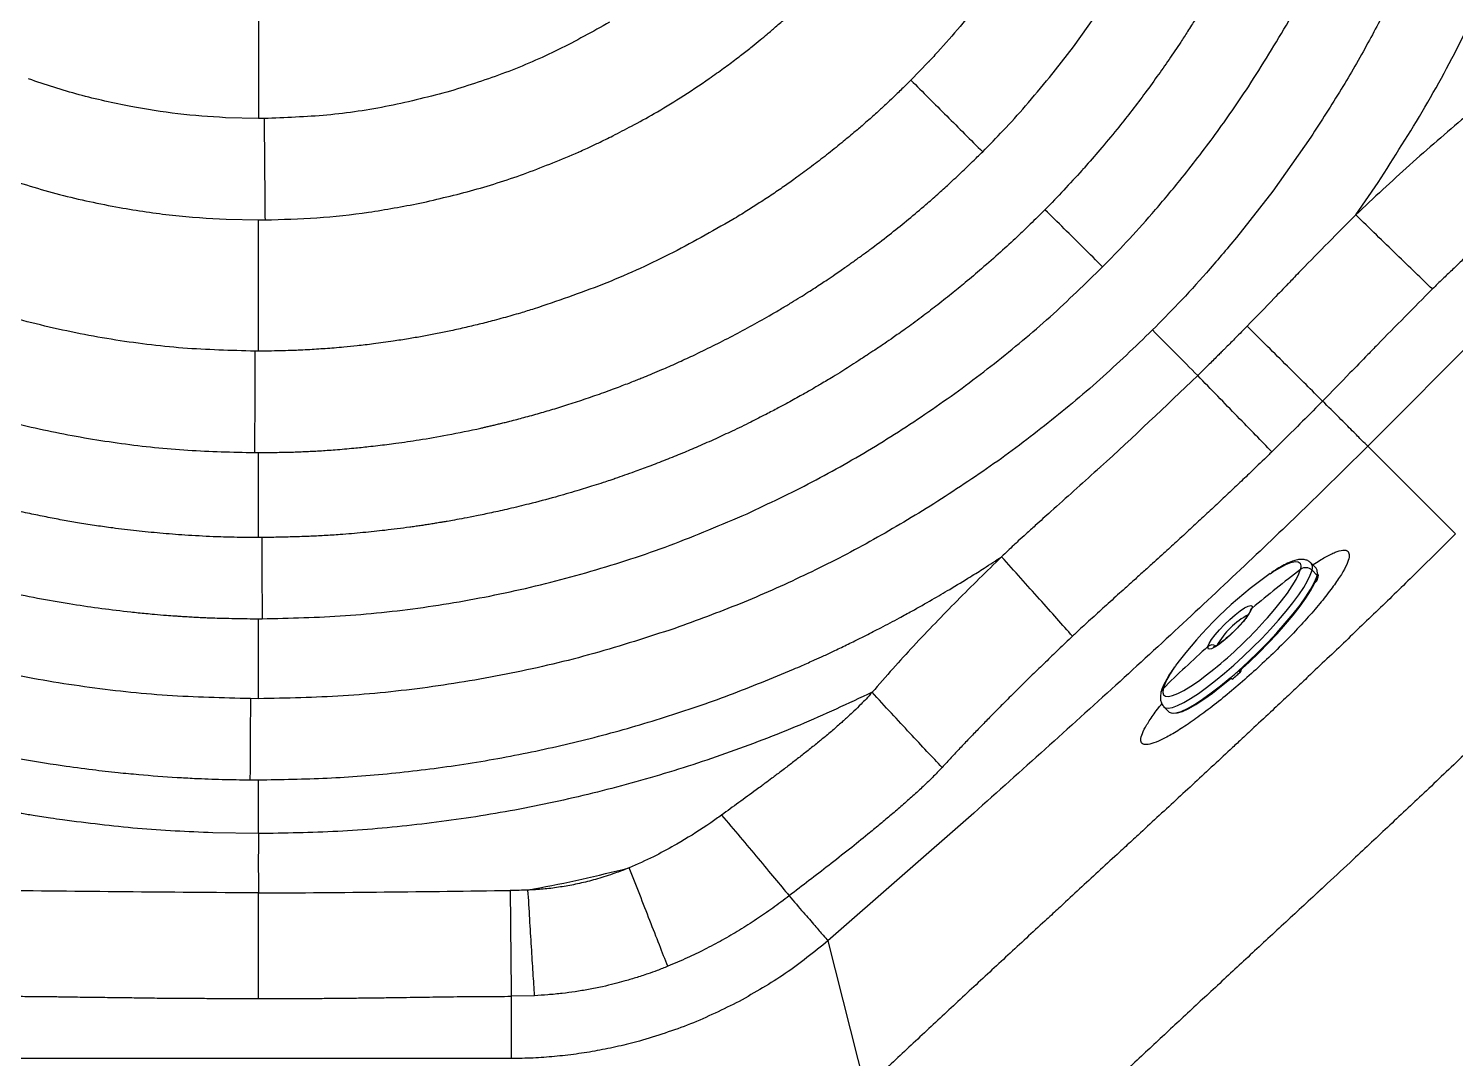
# Model space of a CAD drawing. Extents: x -51 to 27, y -13 to 136.
# Drawn here: x -13.72 to -1.05, y 31.37 to 40.51 of the extents above; entities that cross this region are included whole.
import ezdxf

# ---------------------------------------------------------------- set-up
doc = ezdxf.new("R2010")
doc.units = 0
doc.header["$MEASUREMENT"] = 0
doc.layers.add('GEOMETRY', color=2, linetype='Continuous', lineweight=25)

# ---------------------------------------------------------------- blocks, each defined once
blk = doc.blocks.new('2026 MONTERREY-BLOOM')
at = {"layer": 'GEOMETRY'}
for p, q in [((7.237, -43.363), (7.552, -42.917)), ((7.026, -43.633), (7.237, -43.363)), ((5.949, -43.498), (5.794, -43.658)), ((0, -43.998), (-0.292, -43.991)), ((0.051, -43.998), (0, -43.998)), ((9.345, -44.164), (9.008, -44.643)), ((9.745, -44.854), (9.943, -44.565)), ((9.008, -44.643), (8.685, -45.055)), ((-0.286, -44.893), (0, -44.899)), ((0, -44.899), (0.059, -44.898)), ((10.872, -45.884), (9.851, -46.908)), ((0, -46.064), (-0.03, -46.064)), ((-0.034, -46.964), (0, -46.964)), ((10.63, -47.687), (9.851, -46.908)), ((0.031, -47.719), (0, -47.719)), ((9.394, -47.992), (9.349, -47.946)), ((9.402, -48.057), (9.356, -48.01)), ((9.396, -48.106), (9.384, -48.117)), ((9.396, -48.073), (9.397, -48.074)), ((9.405, -48.041), (9.404, -48.04)), ((8.808, -48.371), (8.808, -48.371)), ((0, -48.44), (0.033, -48.44)), ((8.703, -48.903), (8.702, -48.902)), ((8.71, -48.903), (8.71, -48.903)), ((8.726, -48.89), (8.721, -48.912)), ((8.63, -48.964), (8.632, -48.965)), ((0, -49.15), (-0.07, -49.149)), ((8.041, -49.221), (8.086, -49.267)), ((-0.075, -49.87), (0, -49.87)), ((0, -50.348), (0, -49.87)), ((6.352, -50.165), (5.058, -51.3)), ((0, -50.348), (-0.405, -50.341)), ((3.239, -50.665), (3.293, -50.651)), ((5.058, -51.3), (5.388, -52.61)), ((2.453, -51.787), (2.246, -51.792)), ((0, -52.345), (-2.952, -52.345)), ((2.246, -52.345), (0, -52.345))]:
    blk.add_line(p, q, dxfattribs=at)
at = {"layer": 'GEOMETRY', "flags": 128}
for points in [[(8.041, -49.221), (8.053, -49.23), (8.08, -49.233), (8.117, -49.227), (8.163, -49.21), (8.217, -49.184), (8.278, -49.148), (8.347, -49.103), (8.42, -49.05), (8.499, -48.989), (8.58, -48.923), (8.663, -48.851), (8.746, -48.774), (8.829, -48.695), (8.91, -48.614), (8.987, -48.532), (9.059, -48.452), (9.126, -48.373), (9.186, -48.298), (9.239, -48.227), (9.282, -48.162), (9.317, -48.103), (9.341, -48.052), (9.356, -48.01)], [(8.941, -48.453), (8.961, -48.431), (9.027, -48.355), (9.086, -48.281), (9.138, -48.212), (9.181, -48.149), (9.215, -48.092), (9.24, -48.042), (9.254, -48.001)], [(8.984, -48.04), (9.008, -48.024), (9.069, -47.987), (9.123, -47.959), (9.169, -47.94), (9.206, -47.932), (9.233, -47.934), (9.251, -47.947), (9.258, -47.969), (9.254, -48.001)], [(9.404, -48.04), (9.403, -48.009), (9.394, -47.992)], [(8.702, -48.902), (8.79, -48.821), (8.877, -48.737), (8.963, -48.651), (9.044, -48.565), (9.119, -48.48), (9.189, -48.397), (9.25, -48.319), (9.302, -48.246), (9.344, -48.18), (9.375, -48.122), (9.396, -48.073)], [(8.709, -48.905), (8.797, -48.826), (8.883, -48.743), (8.967, -48.658), (9.047, -48.573), (9.122, -48.488), (9.19, -48.407), (9.251, -48.329), (9.302, -48.257), (9.344, -48.192), (9.375, -48.134), (9.395, -48.086)], [(8.432, -48.686), (8.443, -48.66), (8.464, -48.625), (8.496, -48.583), (8.535, -48.538), (8.579, -48.492), (8.626, -48.447), (8.674, -48.405), (8.718, -48.371), (8.758, -48.344), (8.79, -48.328), (8.812, -48.322), (8.824, -48.328), (8.825, -48.345)], [(8.432, -48.686), (8.432, -48.703), (8.444, -48.708), (8.467, -48.703), (8.499, -48.687), (8.538, -48.66), (8.583, -48.625), (8.63, -48.584), (8.677, -48.539), (8.722, -48.493), (8.761, -48.447), (8.792, -48.406), (8.814, -48.371), (8.825, -48.345)], [(8.034, -49.062), (8.03, -49.094), (8.037, -49.116), (8.054, -49.128), (8.081, -49.13), (8.118, -49.122), (8.164, -49.104), (8.218, -49.076), (8.28, -49.039), (8.347, -48.993), (8.42, -48.939), (8.485, -48.888)], [(8.086, -49.267), (8.089, -49.27), (8.113, -49.279), (8.148, -49.276), (8.194, -49.262), (8.249, -49.236), (8.313, -49.2), (8.384, -49.154), (8.462, -49.098), (8.544, -49.035), (8.63, -48.964)], [(8.128, -49.279), (8.161, -49.276), (8.206, -49.262), (8.261, -49.237), (8.324, -49.201), (8.395, -49.155), (8.471, -49.1), (8.553, -49.037), (8.638, -48.967)]]:
    blk.add_lwpolyline(points, dxfattribs=at)
at = {"layer": 'GEOMETRY'}
for centre, radius, start, end in [((17.33, -58.533), 13.271, 127.4814, 129.855), ((9.3, -48.064), 0.0779, 44.2395, 126.4791), ((9.3, -47.984), 0.0619, 335.3841, 37.524), ((11.114, -51.066), 3.701, 125.141, 143.3445), ((9.178, -48.002), 0.23, 341.7405, 346.1842), ((9.247, -48.019), 0.159, 346.1468, 351.8342), ((9.126, -49.026), 0.707, 118.1376, 150.4627), ((8.856, -48.383), 0.0496, 129.5862, 165.2452), ((5.805, -45.618), 4.228, 309.3305, 317.8817), ((17.209, -58.394), 13.088, 132.1178, 134.5137), ((8.469, -48.729), 0.057, 56.7755, 130.9349), ((8.701, -49.292), 0.706, 141.9345, 160.9725), ((5.884, -45.731), 4.243, 310.3495, 311.6237), ((8.08, -49.109), 0.0671, 134.3449, 166.2341)]:
    blk.add_arc(centre, radius, start, end, dxfattribs=at)
for points, knots in [([(36.859, -38.985), (36.859, -39.022), (36.859, -39.104), (36.859, -39.239), (36.859, -39.396), (36.859, -39.568), (36.859, -39.736), (36.859, -39.877), (36.859, -39.976), (36.859, -40.077), (36.859, -40.194), (36.859, -40.34), (36.859, -40.483), (36.859, -40.621), (36.859, -40.823), (36.859, -41.098), (36.859, -41.453), (36.859, -41.82), (36.858, -42.212), (36.858, -42.618), (36.857, -43.039), (36.855, -43.462), (36.854, -43.893), (36.852, -44.335), (36.849, -45.064), (36.843, -46.07), (36.836, -47.022), (36.831, -47.633), (36.828, -47.913), (36.826, -48.213), (36.822, -48.535), (36.819, -48.88), (36.815, -49.226), (36.807, -49.906), (36.793, -50.909), (36.772, -52.226), (36.748, -53.511), (36.723, -54.715), (36.695, -55.842), (36.674, -56.641), (36.659, -57.171), (36.651, -57.441), (36.643, -57.709), (36.634, -57.975), (36.626, -58.239), (36.607, -58.826), (36.576, -59.723), (36.54, -60.635), (36.515, -61.236), (36.502, -61.54), (36.489, -61.84), (36.474, -62.155), (36.458, -62.501), (36.434, -63.003), (36.402, -63.633), (36.361, -64.364), (36.324, -64.988), (36.291, -65.509), (36.264, -65.92), (36.245, -66.194), (36.235, -66.339), (36.232, -66.374), (36.23, -66.409), (36.227, -66.443), (36.224, -66.478), (36.222, -66.512), (36.219, -66.547), (36.202, -66.781), (36.169, -67.208), (36.117, -67.82), (36.064, -68.396), (36.011, -68.934), (35.958, -69.431), (35.907, -69.882), (35.858, -70.263), (35.795, -70.569), (35.731, -70.824), (35.665, -71.043), (35.608, -71.209), (35.566, -71.323), (35.532, -71.409), (35.497, -71.495), (35.461, -71.58), (35.423, -71.664), (35.351, -71.817), (35.28, -71.955), (35.211, -72.079), (35.186, -72.123), (35.158, -72.17), (35.119, -72.236), (34.999, -72.43), (34.784, -72.739), (34.483, -73.096), (34.184, -73.398), (33.895, -73.652), (33.59, -73.886), (33.269, -74.098), (32.934, -74.287), (32.564, -74.465), (32.157, -74.623), (31.712, -74.754), (31.259, -74.849), (30.8, -74.902), (30.344, -74.954), (29.886, -75.002), (29.441, -75.046), (29.006, -75.087), (28.583, -75.124), (28.161, -75.158), (27.739, -75.191), (27.315, -75.223), (26.731, -75.263), (25.992, -75.311), (25.095, -75.363), (24.191, -75.41), (23.309, -75.453), (22.377, -75.495), (21.391, -75.536), (20.304, -75.576), (19.184, -75.614), (18.079, -75.647), (16.991, -75.677), (16.207, -75.696), (15.689, -75.708), (15.444, -75.713), (15.198, -75.719), (14.951, -75.724), (14.703, -75.729), (14.453, -75.734), (13.759, -75.748), (12.604, -75.768), (11.388, -75.786), (10.554, -75.796), (10.116, -75.801), (9.68, -75.806), (9.248, -75.81), (8.828, -75.814), (8.28, -75.819), (7.585, -75.825), (6.735, -75.83), (5.853, -75.835), (4.966, -75.839), (3.975, -75.842), (2.91, -75.844), (1.754, -75.846), (0.609, -75.847), (-0.455, -75.847), (-1.44, -75.846), (-2.343, -75.845), (-3.238, -75.843), (-3.829, -75.842), (-4.118, -75.841)], [0, 0, 0, 0, 0.0015205, 0.0033457, 0.0054756, 0.007915, 0.0103829, 0.0122963, 0.0136552, 0.0144139, 0.0164289, 0.0184285, 0.0203659, 0.0222411, 0.0240541, 0.0286038, 0.0334271, 0.0385312, 0.0435423, 0.0493867, 0.0550992, 0.0606799, 0.0666233, 0.0726617, 0.0786535, 0.0963497, 0.113627, 0.1174481, 0.121248, 0.1250268, 0.1296573, 0.1343866, 0.1390883, 0.1437626, 0.1620811, 0.1799649, 0.1974138, 0.2144282, 0.2290414, 0.2433183, 0.2470019, 0.2506624, 0.2542999, 0.2579143, 0.2615057, 0.265074, 0.2818429, 0.2980744, 0.3022367, 0.3063621, 0.3104507, 0.3145025, 0.3191882, 0.3245637, 0.3349686, 0.3449124, 0.3543951, 0.3604013, 0.3662067, 0.3711496, 0.3716267, 0.3721023, 0.3725764, 0.3730489, 0.37352, 0.3739896, 0.3744577, 0.3749243, 0.3835541, 0.3918977, 0.3999554, 0.4071383, 0.4139151, 0.4202961, 0.4256539, 0.4295637, 0.4329884, 0.436386, 0.4388658, 0.4401192, 0.4413721, 0.4426249, 0.443878, 0.4451317, 0.4463864, 0.4507691, 0.4514578, 0.4521466, 0.4528356, 0.4537108, 0.455254, 0.4621392, 0.4690242, 0.4742408, 0.4794587, 0.4846756, 0.4898923, 0.4951112, 0.5003286, 0.5066101, 0.5128922, 0.519174, 0.5254609, 0.5317008, 0.5378835, 0.5442016, 0.5499516, 0.55566, 0.5615042, 0.5671845, 0.5729289, 0.5788098, 0.5910574, 0.6030653, 0.6154142, 0.6279319, 0.6390692, 0.6533928, 0.6681633, 0.6833808, 0.6990455, 0.7132005, 0.7277021, 0.7310052, 0.7343258, 0.7376638, 0.7410194, 0.7443924, 0.7477829, 0.7511908, 0.7726989, 0.7948379, 0.8007406, 0.8066865, 0.8126757, 0.8184869, 0.8242755, 0.829799, 0.8408264, 0.8525895, 0.8644161, 0.8767764, 0.8887042, 0.904785, 0.9201624, 0.9358208, 0.9514061, 0.963534, 0.9759348, 0.9882033, 1, 1, 1, 1]), ([(36.643, -38.985), (36.643, -39.828), (36.644, -41.551), (36.638, -44.154), (36.623, -46.796), (36.598, -49.436), (36.56, -52.073), (36.508, -54.709), (36.443, -57.234), (36.364, -59.65), (36.27, -61.957), (36.155, -64.262), (36.031, -66.228), (35.9, -67.852), (35.802, -68.877), (35.716, -69.638), (35.663, -70.134), (35.567, -70.618), (35.44, -71.049), (35.293, -71.432), (35.137, -71.768), (34.958, -72.092), (34.757, -72.403), (34.535, -72.7), (34.293, -72.981), (34.032, -73.244), (33.754, -73.488), (33.46, -73.713), (33.15, -73.917), (32.828, -74.099), (32.47, -74.269), (32.078, -74.421), (31.65, -74.547), (31.21, -74.637), (30.76, -74.689), (30.304, -74.741), (29.845, -74.789), (29.117, -74.861), (28.118, -74.947), (26.517, -75.064), (24.581, -75.177), (22.165, -75.291), (19.603, -75.387), (16.893, -75.466), (14.119, -75.527), (11.282, -75.573), (9.295, -75.594), (8.222, -75.603), (8.062, -75.605), (7.902, -75.606), (7.75, -75.607), (7.619, -75.608), (7.509, -75.609), (7.406, -75.61), (7.287, -75.61), (6.823, -75.614), (5.731, -75.62), (3.332, -75.628), (-0.049, -75.632), (-2.762, -75.627), (-4.118, -75.625)], [0, 0, 0, 0, 0.034488, 0.070526, 0.106569, 0.142591, 0.178588, 0.214528, 0.250471, 0.281965, 0.313469, 0.344975, 0.376447, 0.394063, 0.411668, 0.418581, 0.425411, 0.432079, 0.438744, 0.443794, 0.448844, 0.453894, 0.458943, 0.463993, 0.469043, 0.474092, 0.479142, 0.484192, 0.489242, 0.494293, 0.499343, 0.505424, 0.511505, 0.517586, 0.523766, 0.530042, 0.536349, 0.542658, 0.560012, 0.577374, 0.608371, 0.639386, 0.67635, 0.71332, 0.75032, 0.789907, 0.829466, 0.831649, 0.833831, 0.836013, 0.838185, 0.84005, 0.841408, 0.842657, 0.844259, 0.846315, 0.861623, 0.88897, 0.944497, 1, 1, 1, 1]), ([(9.086, -41.625), (9.078, -41.643), (9.06, -41.685), (9.031, -41.754), (9.002, -41.821), (8.976, -41.881), (8.947, -41.947), (8.911, -42.026), (8.871, -42.11), (8.826, -42.204), (8.77, -42.317), (8.701, -42.452), (8.64, -42.566), (8.595, -42.648), (8.567, -42.699), (8.54, -42.746), (8.513, -42.795), (8.475, -42.861), (8.427, -42.942), (8.378, -43.024), (8.341, -43.083), (8.313, -43.128), (8.285, -43.172), (8.253, -43.223), (8.221, -43.272), (8.2, -43.303), (8.191, -43.319)], [0, 0, 0, 0, 0.030906, 0.071382, 0.116689, 0.144867, 0.174879, 0.229104, 0.279998, 0.320184, 0.392174, 0.47711, 0.557694, 0.594273, 0.623069, 0.649494, 0.678711, 0.710722, 0.768358, 0.825501, 0.860199, 0.87798, 0.908175, 0.941533, 0.97147, 1, 1, 1, 1]), ([(8.791, -43.717), (8.913, -43.523), (9.158, -43.137), (9.479, -42.529), (9.661, -42.109), (9.751, -41.899)], [0, 0, 0, 0, 0.33338, 0.666713, 1, 1, 1, 1]), ([(10.39, -42.209), (10.34, -42.326), (10.235, -42.571), (10.056, -42.944), (9.85, -43.338), (9.614, -43.749), (9.437, -44.023), (9.345, -44.164)], [0, 0, 0, 0, 0.1729631, 0.3594366, 0.5594279, 0.7729457, 1, 1, 1, 1]), ([(6.803, -42.417), (6.771, -42.465), (6.711, -42.554), (6.646, -42.646), (6.613, -42.692), (6.608, -42.698), (6.607, -42.7), (6.539, -42.794), (6.349, -43.046), (6.129, -43.303), (5.975, -43.47), (5.955, -43.491), (5.95, -43.496), (5.949, -43.497), (5.949, -43.498), (5.949, -43.498), (5.949, -43.498)], [0, 0, 0, 0, 0.125014, 0.232379, 0.245196, 0.248609, 0.249858, 0.250025, 0.500037, 0.936992, 0.983999, 0.995875, 0.998906, 0.999695, 0.999969, 1, 1, 1, 1]), ([(9.943, -44.565), (10.085, -44.344), (10.368, -43.902), (10.74, -43.207), (10.95, -42.726), (11.055, -42.485)], [0, 0, 0, 0, 0.3333799, 0.6667132, 1, 1, 1, 1]), ([(2.844, -44.296), (2.844, -44.296), (2.844, -44.296), (2.845, -44.296), (2.846, -44.295), (2.853, -44.292), (2.879, -44.28), (2.935, -44.255), (3.03, -44.21), (3.161, -44.146), (3.327, -44.06), (3.527, -43.949), (3.758, -43.809), (3.941, -43.687), (4.068, -43.598), (4.13, -43.553), (4.187, -43.511), (4.242, -43.47), (4.293, -43.431), (4.34, -43.394), (4.394, -43.351), (4.453, -43.303), (4.523, -43.245), (4.599, -43.18), (4.684, -43.106), (4.773, -43.025), (4.859, -42.943), (4.942, -42.861), (4.995, -42.808), (5.02, -42.783)], [0, 0, 0, 0, 0.000076, 0.000212, 0.000665, 0.002296, 0.008452, 0.032349, 0.07169, 0.126475, 0.196702, 0.282371, 0.383481, 0.50003, 0.529928, 0.55835, 0.585296, 0.610766, 0.63476, 0.657279, 0.678321, 0.713065, 0.742848, 0.780052, 0.82571, 0.869135, 0.915787, 0.959362, 1, 1, 1, 1]), ([(3.118, -43.143), (2.968, -43.227), (2.669, -43.394), (2.196, -43.599), (1.87, -43.703), (1.706, -43.755)], [0, 0, 0, 0, 0.333334, 0.666667, 1, 1, 1, 1]), ([(8.191, -43.319), (8.156, -43.37), (8.087, -43.474), (7.977, -43.631), (7.863, -43.787), (7.745, -43.943), (7.665, -44.043), (7.625, -44.093)], [0, 0, 0, 0, 0.193957, 0.388892, 0.598922, 0.800078, 1, 1, 1, 1]), ([(-0.03, -46.064), (-0.244, -46.058), (-0.671, -46.047), (-1.308, -45.966), (-1.937, -45.84), (-2.554, -45.664), (-3.155, -45.44), (-3.736, -45.17), (-4.295, -44.855), (-4.827, -44.497), (-5.331, -44.102), (-5.639, -43.806), (-5.794, -43.658)], [0, 0, 0, 0, 0.10006, 0.200105, 0.300137, 0.400156, 0.500162, 0.600154, 0.700134, 0.800102, 0.900057, 1, 1, 1, 1]), ([(-1.134, -43.892), (-1.287, -43.86), (-1.594, -43.796), (-1.892, -43.696), (-2.041, -43.647)], [0, 0, 0, 0, 0.5000009, 1, 1, 1, 1]), ([(5.794, -43.658), (5.774, -43.677), (5.727, -43.723), (5.659, -43.79), (5.586, -43.86), (5.508, -43.931), (5.435, -43.997), (5.36, -44.063), (5.28, -44.131), (5.172, -44.221), (5.047, -44.321), (4.914, -44.423), (4.792, -44.513), (4.677, -44.595), (4.566, -44.671), (4.452, -44.746), (4.334, -44.821), (4.255, -44.87), (4.213, -44.895)], [0, 0, 0, 0, 0.041241, 0.098322, 0.142151, 0.192058, 0.255514, 0.288146, 0.341658, 0.411459, 0.497548, 0.580628, 0.661483, 0.722881, 0.790934, 0.861922, 0.92666, 1, 1, 1, 1]), ([(5.794, -43.658), (5.847, -43.71), (5.952, -43.816), (6.112, -43.975), (6.272, -44.135), (6.378, -44.241), (6.432, -44.294)], [0, 0, 0, 0, 0.250785, 0.500082, 0.749283, 1, 1, 1, 1]), ([(6.432, -44.294), (6.493, -44.231), (6.623, -44.098), (6.822, -43.879), (6.955, -43.718), (7.026, -43.633)], [0, 0, 0, 0, 0.2944385, 0.6277783, 1, 1, 1, 1]), ([(1.706, -43.755), (1.526, -43.802), (1.165, -43.896), (0.61, -43.978), (0.237, -43.991), (0.051, -43.998)], [0, 0, 0, 0, 0.333332, 0.666665, 1, 1, 1, 1]), ([(8.183, -44.548), (8.29, -44.413), (8.502, -44.144), (8.695, -43.859), (8.791, -43.717)], [0, 0, 0, 0, 0.500045, 1, 1, 1, 1]), ([(10.968, -43.781), (10.884, -43.849), (10.715, -43.984), (10.467, -44.195), (10.223, -44.41), (9.983, -44.63), (9.824, -44.779), (9.745, -44.854)], [0, 0, 0, 0, 0.199511, 0.39922, 0.599733, 0.798778, 1, 1, 1, 1]), ([(-0.292, -43.991), (-0.433, -43.982), (-0.715, -43.963), (-0.994, -43.916), (-1.134, -43.892)], [0, 0, 0, 0, 0.500002, 1, 1, 1, 1]), ([(0.051, -43.998), (0.052, -44.072), (0.053, -44.221), (0.055, -44.447), (0.057, -44.675), (0.058, -44.824), (0.059, -44.898)], [0, 0, 0, 0, 0.250633, 0.500801, 0.750437, 1, 1, 1, 1]), ([(7.625, -44.093), (7.574, -44.155), (7.479, -44.27), (7.376, -44.389), (7.323, -44.448), (7.316, -44.456), (7.314, -44.458), (7.207, -44.577), (7.096, -44.693), (6.985, -44.808)], [0, 0, 0, 0, 0.250013, 0.467543, 0.491289, 0.497533, 0.499752, 0.500023, 1, 1, 1, 1]), ([(-6.432, -44.294), (-6.289, -44.431), (-6.005, -44.706), (-5.546, -45.081), (-5.065, -45.428), (-4.562, -45.743), (-4.04, -46.023), (-3.5, -46.27), (-2.946, -46.48), (-2.379, -46.654), (-1.801, -46.791), (-1.217, -46.889), (-0.627, -46.951), (-0.231, -46.96), (-0.034, -46.964)], [0, 0, 0, 0, 0.0833333, 0.1666666, 0.2499999, 0.3333333, 0.4166666, 0.4999999, 0.5833332, 0.6666666, 0.7499999, 0.8333333, 0.9166666, 1, 1, 1, 1]), ([(1.433, -44.751), (1.594, -44.713), (1.915, -44.639), (2.387, -44.487), (2.692, -44.36), (2.844, -44.296)], [0, 0, 0, 0, 0.333333, 0.666666, 1, 1, 1, 1]), ([(3.858, -46.104), (3.977, -46.046), (4.214, -45.931), (4.475, -45.786), (4.647, -45.685), (4.731, -45.634), (4.808, -45.587), (4.878, -45.543), (4.941, -45.502), (4.998, -45.465), (5.058, -45.425), (5.116, -45.386), (5.172, -45.347), (5.206, -45.323), (5.235, -45.303), (5.262, -45.284), (5.299, -45.257), (5.337, -45.23), (5.374, -45.203), (5.411, -45.176), (5.495, -45.114), (5.616, -45.02), (5.775, -44.892), (5.912, -44.776), (6.031, -44.672), (6.14, -44.573), (6.247, -44.472), (6.347, -44.376), (6.406, -44.318), (6.432, -44.294)], [0, 0, 0, 0, 0.124977, 0.249952, 0.283303, 0.314272, 0.342856, 0.369058, 0.392876, 0.414311, 0.433362, 0.460967, 0.481274, 0.498047, 0.499989, 0.514626, 0.529262, 0.543899, 0.558536, 0.573173, 0.58781, 0.656813, 0.718424, 0.782194, 0.826894, 0.868648, 0.921592, 0.96649, 1, 1, 1, 1]), ([(11.61, -44.431), (11.572, -44.463), (11.497, -44.527), (11.384, -44.624), (11.273, -44.722), (11.161, -44.822), (11.05, -44.922), (10.947, -45.017), (10.853, -45.104), (10.768, -45.184), (10.682, -45.265), (10.599, -45.344), (10.513, -45.427), (10.456, -45.482), (10.425, -45.512)], [0, 0, 0, 0, 0.094838, 0.184745, 0.279109, 0.371225, 0.465691, 0.558551, 0.631353, 0.705527, 0.777555, 0.851413, 0.919039, 1, 1, 1, 1]), ([(-2.285, -44.516), (-2.113, -44.572), (-1.767, -44.683), (-1.411, -44.754), (-1.233, -44.789)], [0, 0, 0, 0, 0.499999, 1, 1, 1, 1]), ([(7.497, -45.315), (7.567, -45.243), (7.717, -45.089), (7.947, -44.834), (8.102, -44.647), (8.183, -44.548)], [0, 0, 0, 0, 0.293848, 0.627188, 1, 1, 1, 1]), ([(-1.233, -44.789), (-1.076, -44.815), (-0.762, -44.865), (-0.445, -44.884), (-0.286, -44.893)], [0, 0, 0, 0, 0.5, 1, 1, 1, 1]), ([(0.059, -44.898), (0.213, -44.894), (0.52, -44.885), (0.979, -44.836), (1.282, -44.779), (1.433, -44.751)], [0, 0, 0, 0, 0.333332, 0.666666, 1, 1, 1, 1]), ([(6.985, -44.808), (6.941, -44.851), (6.86, -44.932), (6.729, -45.058), (6.585, -45.19), (6.431, -45.325), (6.285, -45.449), (6.15, -45.56), (6.041, -45.646), (5.952, -45.714), (5.884, -45.765), (5.816, -45.816), (5.749, -45.864), (5.69, -45.906), (5.628, -45.949), (5.558, -45.998), (5.48, -46.05), (5.401, -46.102), (5.325, -46.151), (5.251, -46.199), (5.204, -46.229), (5.182, -46.244)], [0, 0, 0, 0, 0.079999, 0.148924, 0.2359515, 0.3329597, 0.4154333, 0.4847401, 0.5600074, 0.5952073, 0.6312081, 0.6698547, 0.70543, 0.7379338, 0.7638005, 0.803496, 0.8489202, 0.8851378, 0.9271988, 0.9654853, 1, 1, 1, 1]), ([(7.497, -45.315), (7.44, -45.259), (7.327, -45.146), (7.155, -44.976), (7.042, -44.864), (6.985, -44.808)], [0, 0, 0, 0, 0.3331599, 0.6663213, 1, 1, 1, 1]), ([(9.745, -44.854), (9.582, -45.017), (9.418, -45.182), (9.238, -45.368), (9.204, -45.403), (9.168, -45.441), (9.149, -45.461), (9.103, -45.508), (8.981, -45.635), (8.86, -45.759), (8.78, -45.842)], [0, 0, 0, 0, 0.499981, 0.506323, 0.562484, 0.606639, 0.619038, 0.622819, 0.749991, 1, 1, 1, 1]), ([(10.425, -45.512), (10.376, -45.465), (10.278, -45.371), (10.108, -45.207), (9.929, -45.033), (9.806, -44.913), (9.745, -44.854)], [0, 0, 0, 0, 0.2499999, 0.5, 0.7500001, 1, 1, 1, 1]), ([(4.213, -44.895), (4.025, -45.002), (3.651, -45.215), (3.06, -45.481), (2.652, -45.619), (2.448, -45.689)], [0, 0, 0, 0, 0.333334, 0.666667, 1, 1, 1, 1]), ([(8.685, -45.055), (8.597, -45.161), (8.429, -45.36), (8.179, -45.633), (8.016, -45.799), (7.939, -45.876)], [0, 0, 0, 0, 0.371112, 0.704451, 1, 1, 1, 1]), ([(4.339, -47.507), (4.534, -47.415), (4.922, -47.232), (5.482, -46.912), (6.023, -46.561), (6.54, -46.177), (7.035, -45.765), (7.343, -45.465), (7.497, -45.315)], [0, 0, 0, 0, 0.1666666, 0.3333332, 0.4999999, 0.6666666, 0.8333333, 1, 1, 1, 1]), ([(10.425, -45.512), (10.261, -45.677), (10.07, -45.87), (9.827, -46.12), (9.665, -46.287), (9.531, -46.424), (9.45, -46.507)], [0, 0, 0, 0, 0.499997, 0.586885, 0.749999, 1, 1, 1, 1]), ([(2.448, -45.689), (2.408, -45.701), (2.317, -45.729), (2.198, -45.763), (2.076, -45.796), (1.96, -45.826), (1.827, -45.857), (1.698, -45.886), (1.574, -45.911), (1.454, -45.934), (1.328, -45.955), (1.184, -45.978), (1.032, -45.999), (0.886, -46.016), (0.77, -46.027), (0.676, -46.036), (0.568, -46.044), (0.462, -46.051), (0.36, -46.056), (0.278, -46.059), (0.191, -46.062), (0.095, -46.063), (0.03, -46.064), (0, -46.064)], [0, 0, 0, 0, 0.051205, 0.11448, 0.14865, 0.203937, 0.259224, 0.313719, 0.362975, 0.412225, 0.461469, 0.516957, 0.587729, 0.646689, 0.693836, 0.72917, 0.760891, 0.8237, 0.857831, 0.883866, 0.922588, 0.963264, 1, 1, 1, 1]), ([(-0.07, -49.149), (-0.317, -49.143), (-0.81, -49.131), (-1.546, -49.051), (-2.276, -48.926), (-2.996, -48.752), (-3.703, -48.532), (-4.393, -48.266), (-5.065, -47.956), (-5.715, -47.601), (-6.341, -47.205), (-6.939, -46.769), (-7.509, -46.296), (-7.861, -45.951), (-8.037, -45.778)], [0, 0, 0, 0, 0.083333, 0.166667, 0.25, 0.333333, 0.416667, 0.5, 0.583333, 0.666667, 0.75, 0.833333, 0.916667, 1, 1, 1, 1]), ([(8.78, -45.842), (8.746, -45.876), (8.684, -45.939), (8.614, -46.01), (8.575, -46.048), (8.565, -46.058), (8.563, -46.061), (8.562, -46.062), (8.56, -46.064), (8.549, -46.075), (8.509, -46.114), (8.437, -46.186), (8.375, -46.247), (8.341, -46.281)], [0, 0, 0, 0, 0.23141, 0.428962, 0.480338, 0.494136, 0.49806, 0.499278, 0.5, 0.508726, 0.577569, 0.769235, 1, 1, 1, 1]), ([(9.45, -46.507), (9.402, -46.46), (9.307, -46.365), (9.139, -46.199), (8.962, -46.023), (8.84, -45.902), (8.78, -45.842)], [0, 0, 0, 0, 0.25, 0.5, 0.75, 1, 1, 1, 1]), ([(7.939, -45.876), (7.785, -46.025), (7.477, -46.321), (6.984, -46.73), (6.471, -47.115), (6.111, -47.346), (5.931, -47.462)], [0, 0, 0, 0, 0.25, 0.5, 0.75, 1, 1, 1, 1]), ([(8.341, -46.281), (8.274, -46.213), (8.139, -46.078), (8.006, -45.944), (7.939, -45.876)], [0, 0, 0, 0, 0.4995244, 1, 1, 1, 1]), ([(-0.03, -46.064), (-0.031, -46.138), (-0.031, -46.287), (-0.032, -46.513), (-0.033, -46.74), (-0.034, -46.889), (-0.034, -46.964)], [0, 0, 0, 0, 0.2503717, 0.5004545, 0.7502563, 1, 1, 1, 1]), ([(0, -46.964), (0.044, -46.964), (0.136, -46.963), (0.274, -46.961), (0.41, -46.956), (0.546, -46.949), (0.691, -46.939), (0.836, -46.926), (0.963, -46.913), (1.087, -46.899), (1.237, -46.88), (1.443, -46.85), (1.695, -46.806), (1.888, -46.767), (2.008, -46.74), (2.041, -46.732), (2.076, -46.724), (2.113, -46.715), (2.152, -46.706), (2.192, -46.696), (2.261, -46.679), (2.363, -46.652), (2.496, -46.615), (2.635, -46.574), (2.78, -46.529), (2.931, -46.479), (3.06, -46.433), (3.16, -46.397), (3.228, -46.371), (3.289, -46.348), (3.34, -46.328), (3.386, -46.309), (3.438, -46.288), (3.504, -46.261), (3.577, -46.23), (3.65, -46.199), (3.718, -46.168), (3.788, -46.136), (3.835, -46.115), (3.858, -46.104)], [0, 0, 0, 0, 0.033068, 0.069361, 0.103687, 0.135928, 0.171425, 0.213093, 0.245976, 0.266979, 0.307349, 0.359638, 0.423847, 0.499974, 0.508011, 0.516524, 0.525513, 0.534979, 0.544921, 0.55534, 0.566235, 0.598654, 0.634675, 0.669882, 0.70796, 0.748911, 0.790084, 0.810632, 0.82899, 0.845159, 0.859139, 0.870928, 0.881941, 0.901767, 0.924386, 0.941925, 0.961283, 0.980624, 1, 1, 1, 1]), ([(5.182, -46.244), (5.155, -46.26), (5.093, -46.298), (5.002, -46.352), (4.905, -46.409), (4.803, -46.467), (4.705, -46.521), (4.604, -46.575), (4.499, -46.63), (4.363, -46.699), (4.214, -46.771), (4.058, -46.843), (3.911, -46.909), (3.763, -46.971), (3.617, -47.031), (3.474, -47.086), (3.324, -47.141), (3.224, -47.176), (3.168, -47.195)], [0, 0, 0, 0, 0.041482, 0.09846, 0.142382, 0.192326, 0.256398, 0.291999, 0.346736, 0.415297, 0.497684, 0.569141, 0.645804, 0.713851, 0.785298, 0.857495, 0.919889, 1, 1, 1, 1]), ([(8.341, -46.281), (8.055, -46.554), (7.769, -46.827), (7.474, -47.095), (7.464, -47.104), (7.318, -47.237), (7.127, -47.407), (6.917, -47.596), (6.821, -47.683), (6.757, -47.741), (6.685, -47.808), (6.636, -47.855), (6.6, -47.889)], [0, 0, 0, 0, 0.499987, 0.500565, 0.504957, 0.517024, 0.749993, 0.828792, 0.874997, 0.9141, 0.937499, 1, 1, 1, 1]), ([(8.999, -46.957), (8.952, -46.909), (8.859, -46.813), (8.694, -46.644), (8.52, -46.465), (8.4, -46.342), (8.341, -46.281)], [0, 0, 0, 0, 0.25, 0.5, 0.75, 1, 1, 1, 1]), ([(9.45, -46.507), (9.437, -46.52), (9.363, -46.596), (9.213, -46.747), (9.075, -46.882), (8.999, -46.957)], [0, 0, 0, 0, 0.087436, 0.5, 1, 1, 1, 1]), ([(9.851, -46.908), (9.836, -46.893), (9.807, -46.864), (9.718, -46.775), (9.602, -46.659), (9.501, -46.558), (9.45, -46.507)], [0, 0, 0, 0, 0.250001, 0.500001, 0.75, 1, 1, 1, 1]), ([(8.999, -46.957), (8.998, -46.958), (8.988, -46.968), (8.93, -47.025), (8.836, -47.115), (8.713, -47.234), (8.598, -47.342), (8.481, -47.452), (8.363, -47.562), (8.244, -47.672), (8.145, -47.763), (8.065, -47.836), (8.004, -47.891), (7.935, -47.954), (7.858, -48.023), (7.784, -48.09), (7.725, -48.144), (7.67, -48.193), (7.613, -48.244), (7.548, -48.303), (7.483, -48.361), (7.42, -48.419), (7.359, -48.474), (7.295, -48.533), (7.253, -48.573), (7.229, -48.595)], [0, 0, 0, 0, 0.001876, 0.017662, 0.101332, 0.163175, 0.231014, 0.297385, 0.363356, 0.430894, 0.500001, 0.530607, 0.564623, 0.602063, 0.647696, 0.692519, 0.725905, 0.74781, 0.78384, 0.821914, 0.856358, 0.892061, 0.928288, 0.95871, 1, 1, 1, 1]), ([(9.851, -46.908), (9.678, -47.079), (9.329, -47.425), (8.973, -47.764), (8.793, -47.935)], [0, 0, 0, 0, 0.495128, 1, 1, 1, 1]), ([(3.168, -47.195), (3.168, -47.195), (3.168, -47.195), (3.168, -47.195), (3.167, -47.195), (3.166, -47.196), (3.162, -47.197), (3.147, -47.202), (3.112, -47.214), (3.053, -47.234), (2.956, -47.265), (2.815, -47.308), (2.624, -47.364), (2.422, -47.417), (2.232, -47.463), (2.077, -47.498), (1.944, -47.525), (1.835, -47.547), (1.748, -47.562), (1.685, -47.574), (1.646, -47.58), (1.627, -47.584), (1.606, -47.587), (1.574, -47.592), (1.528, -47.6), (1.482, -47.607), (1.436, -47.614), (1.39, -47.621), (1.286, -47.635), (1.132, -47.655), (0.927, -47.676), (0.746, -47.692), (0.586, -47.702), (0.438, -47.709), (0.29, -47.714), (0.15, -47.717), (0.066, -47.719), (0.031, -47.719)], [0, 0, 0, 0, 0.000008, 0.000024, 0.000078, 0.000277, 0.001039, 0.004023, 0.015825, 0.035405, 0.062762, 0.111338, 0.17374, 0.249968, 0.307187, 0.356988, 0.399369, 0.434332, 0.461876, 0.482002, 0.494709, 0.49937, 0.499997, 0.514633, 0.529269, 0.543906, 0.558542, 0.573179, 0.587815, 0.656816, 0.718424, 0.782198, 0.826899, 0.868648, 0.921592, 0.966491, 1, 1, 1, 1]), ([(-7.388, -47.323), (-7.367, -47.338), (-7.313, -47.381), (-7.237, -47.439), (-7.162, -47.495), (-7.096, -47.544), (-7.025, -47.596), (-6.949, -47.65), (-6.883, -47.697), (-6.823, -47.739), (-6.764, -47.779), (-6.691, -47.828), (-6.612, -47.882), (-6.526, -47.938), (-6.437, -47.995), (-6.355, -48.047), (-6.172, -48.16), (-5.897, -48.322), (-5.56, -48.504), (-5.269, -48.651), (-5.016, -48.771), (-4.752, -48.889), (-4.485, -49.001), (-4.215, -49.106), (-3.956, -49.2), (-3.662, -49.299), (-3.31, -49.407), (-2.916, -49.512), (-2.527, -49.603), (-2.145, -49.679), (-1.794, -49.737), (-1.487, -49.778), (-1.261, -49.804), (-1.01, -49.828), (-0.784, -49.845), (-0.537, -49.859), (-0.322, -49.867), (-0.157, -49.869), (-0.075, -49.87)], [0, 0, 0, 0, 0.009828, 0.026333, 0.036132, 0.045832, 0.057616, 0.069399, 0.081182, 0.088511, 0.097335, 0.108422, 0.121771, 0.133847, 0.14732, 0.162189, 0.170574, 0.229266, 0.283406, 0.316638, 0.353252, 0.389896, 0.42657, 0.463275, 0.500009, 0.531583, 0.581147, 0.640022, 0.686683, 0.733344, 0.787935, 0.822299, 0.851169, 0.874544, 0.9179, 0.937427, 0.968584, 1, 1, 1, 1]), ([(0, -47.719), (-0.072, -47.719), (-0.206, -47.718), (-0.423, -47.711), (-0.643, -47.699), (-0.87, -47.681), (-1.084, -47.66), (-1.272, -47.637), (-1.44, -47.614), (-1.584, -47.592), (-1.727, -47.567), (-1.868, -47.54), (-2.014, -47.51), (-2.157, -47.479), (-2.252, -47.458), (-2.295, -47.448)], [0, 0, 0, 0, 0.093221, 0.173474, 0.281812, 0.377635, 0.468663, 0.559953, 0.622863, 0.688793, 0.74872, 0.810983, 0.874483, 0.942063, 1, 1, 1, 1]), ([(0.033, -48.44), (0.28, -48.434), (0.773, -48.423), (1.509, -48.34), (2.237, -48.209), (2.955, -48.026), (3.659, -47.797), (4.113, -47.604), (4.339, -47.507)], [0, 0, 0, 0, 0.166665, 0.333331, 0.499998, 0.666664, 0.833332, 1, 1, 1, 1]), ([(5.931, -47.462), (5.754, -47.568), (5.399, -47.78), (4.846, -48.06), (4.28, -48.313), (3.891, -48.455), (3.697, -48.526)], [0, 0, 0, 0, 0.250001, 0.500001, 0.750001, 1, 1, 1, 1]), ([(0.031, -47.719), (0.031, -47.799), (0.031, -47.958), (0.032, -48.2), (0.033, -48.36), (0.033, -48.44)], [0, 0, 0, 0, 0.333679, 0.66684, 1, 1, 1, 1]), ([(10.63, -47.687), (10.61, -47.707), (10.503, -47.813), (10.289, -48.025), (10.093, -48.216), (9.985, -48.321)], [0, 0, 0, 0, 0.092546, 0.5, 1, 1, 1, 1]), ([(-3.679, -47.778), (-3.589, -47.811), (-3.401, -47.879), (-3.115, -47.972), (-2.848, -48.05), (-2.551, -48.129), (-2.252, -48.199), (-1.93, -48.263), (-1.57, -48.325), (-1.283, -48.363), (-1.066, -48.386), (-0.996, -48.393), (-0.912, -48.401), (-0.827, -48.408), (-0.755, -48.413), (-0.705, -48.417), (-0.658, -48.42), (-0.604, -48.423), (-0.546, -48.426), (-0.493, -48.429), (-0.44, -48.431), (-0.381, -48.433), (-0.303, -48.435), (-0.207, -48.437), (-0.103, -48.439), (-0.033, -48.44), (0, -48.44)], [0, 0, 0, 0, 0.076316, 0.160021, 0.240007, 0.298164, 0.405663, 0.484759, 0.560107, 0.697746, 0.71586, 0.734016, 0.754168, 0.783039, 0.802162, 0.811538, 0.823147, 0.839737, 0.855118, 0.86929, 0.881736, 0.89754, 0.916896, 0.944007, 0.973981, 1, 1, 1, 1]), ([(4.751, -48.889), (4.777, -48.877), (4.84, -48.85), (4.93, -48.809), (5.027, -48.766), (5.126, -48.719), (5.217, -48.675), (5.309, -48.63), (5.406, -48.582), (5.538, -48.514), (5.674, -48.442), (5.827, -48.359), (5.975, -48.275), (6.15, -48.173), (6.303, -48.08), (6.457, -47.983), (6.548, -47.923), (6.6, -47.889)], [0, 0, 0, 0, 0.040708, 0.098026, 0.141502, 0.191305, 0.254825, 0.285087, 0.337622, 0.408411, 0.497453, 0.556794, 0.655645, 0.741065, 0.844334, 0.911999, 1, 1, 1, 1]), ([(6.6, -47.889), (6.534, -47.954), (6.401, -48.083), (6.204, -48.279), (6.01, -48.479), (5.819, -48.679), (5.632, -48.885), (5.511, -49.023), (5.45, -49.093)], [0, 0, 0, 0, 0.167264, 0.333481, 0.500002, 0.669322, 0.831899, 1, 1, 1, 1]), ([(7.229, -48.595), (7.184, -48.545), (7.095, -48.443), (6.938, -48.267), (6.771, -48.08), (6.657, -47.953), (6.6, -47.889)], [0, 0, 0, 0, 0.25, 0.5, 0.75, 1, 1, 1, 1]), ([(9.677, -47.843), (9.682, -47.853), (9.693, -47.875), (9.676, -47.937), (9.635, -48.019), (9.569, -48.121), (9.48, -48.24), (9.371, -48.371), (9.244, -48.512), (9.104, -48.657), (8.954, -48.803), (8.798, -48.946), (8.641, -49.082), (8.487, -49.206), (8.341, -49.316), (8.207, -49.408), (8.089, -49.48), (7.99, -49.53), (7.913, -49.557), (7.861, -49.559), (7.835, -49.538), (7.835, -49.493), (7.862, -49.425), (7.916, -49.336), (7.971, -49.258), (8.014, -49.206), (8.023, -49.195)], [0, 0, 0, 0, 0.042962, 0.085925, 0.128887, 0.171849, 0.214816, 0.257783, 0.300752, 0.34372, 0.386683, 0.429645, 0.472605, 0.515565, 0.558529, 0.601493, 0.644462, 0.68743, 0.730397, 0.773363, 0.816326, 0.859288, 0.902249, 0.945211, 0.988177, 1, 1, 1, 1]), ([(9.363, -47.961), (9.364, -47.96), (9.406, -47.931), (9.476, -47.89), (9.566, -47.845), (9.624, -47.829), (9.66, -47.83), (9.671, -47.838), (9.677, -47.843)], [0, 0, 0, 0, 0.004418, 0.238619, 0.472836, 0.707052, 0.853526, 1, 1, 1, 1]), ([(8.793, -47.935), (8.599, -48.117), (8.209, -48.485), (7.813, -48.848), (7.614, -49.03)], [0, 0, 0, 0, 0.496994, 1, 1, 1, 1]), ([(9.348, -47.946), (9.341, -47.94), (9.325, -47.925), (9.294, -47.915), (9.261, -47.912), (9.224, -47.916), (9.18, -47.929), (9.126, -47.952), (9.065, -47.985), (9.021, -48.014), (8.999, -48.028)], [0, 0, 0, 0, 0.07347, 0.164161, 0.259373, 0.37135, 0.514101, 0.683812, 0.84609, 1, 1, 1, 1]), ([(9.396, -48.073), (9.397, -48.074), (9.398, -48.076), (9.399, -48.079), (9.398, -48.082), (9.397, -48.085), (9.396, -48.085), (9.395, -48.086)], [0, 0, 0, 0, 0.2494505, 0.4991932, 0.7489553, 0.8730847, 1, 1, 1, 1]), ([(9.396, -48.106), (9.398, -48.103), (9.402, -48.099), (9.404, -48.09), (9.403, -48.081), (9.399, -48.076), (9.397, -48.074)], [0, 0, 0, 0, 0.2490439, 0.5002056, 0.7513055, 1, 1, 1, 1]), ([(9.402, -48.097), (9.405, -48.089), (9.409, -48.076), (9.411, -48.065), (9.411, -48.059)], [0, 0, 0, 0, 0.553893, 1, 1, 1, 1]), ([(9.405, -48.041), (9.407, -48.044), (9.411, -48.049), (9.412, -48.055), (9.411, -48.059), (9.411, -48.06)], [0, 0, 0, 0, 0.443734, 0.885808, 1, 1, 1, 1]), ([(8.808, -48.371), (8.808, -48.372), (8.807, -48.374), (8.801, -48.387), (8.788, -48.408), (8.768, -48.437), (8.739, -48.472), (8.704, -48.51), (8.678, -48.538), (8.663, -48.551), (8.662, -48.552)], [0, 0, 0, 0, 0.085932, 0.20149, 0.33727, 0.489351, 0.650978, 0.817507, 0.986346, 1, 1, 1, 1]), ([(9.985, -48.321), (9.93, -48.374), (9.82, -48.479), (9.71, -48.585), (9.655, -48.638)], [0, 0, 0, 0, 0.499273, 1, 1, 1, 1]), ([(3.697, -48.526), (3.458, -48.603), (2.981, -48.759), (2.247, -48.931), (1.504, -49.057), (0.753, -49.135), (0.251, -49.145), (0, -49.15)], [0, 0, 0, 0, 0.2000013, 0.4000019, 0.6000019, 0.8000013, 1, 1, 1, 1]), ([(7.229, -48.595), (7.188, -48.635), (7.108, -48.712), (6.988, -48.826), (6.871, -48.94), (6.755, -49.054), (6.649, -49.159), (6.555, -49.253), (6.472, -49.337), (6.391, -49.421), (6.31, -49.505), (6.23, -49.589), (6.151, -49.674), (6.099, -49.731), (6.072, -49.76)], [0, 0, 0, 0, 0.104262, 0.202851, 0.301297, 0.40195, 0.499997, 0.573352, 0.645167, 0.715443, 0.787366, 0.858135, 0.927811, 1, 1, 1, 1]), ([(8.662, -48.552), (8.65, -48.564), (8.624, -48.589), (8.585, -48.622), (8.547, -48.652), (8.516, -48.673), (8.494, -48.686), (8.481, -48.691), (8.48, -48.691), (8.48, -48.691)], [0, 0, 0, 0, 0.156612, 0.326687, 0.495335, 0.660936, 0.802485, 0.925049, 1, 1, 1, 1]), ([(9.655, -48.638), (9.6, -48.69), (9.489, -48.796), (9.378, -48.901), (9.322, -48.954)], [0, 0, 0, 0, 0.499552, 1, 1, 1, 1]), ([(0, -49.87), (0.204, -49.867), (0.611, -49.861), (1.22, -49.813), (1.825, -49.736), (2.426, -49.627), (3.021, -49.489), (3.608, -49.319), (4.186, -49.122), (4.562, -48.967), (4.751, -48.889)], [0, 0, 0, 0, 0.125, 0.25, 0.374999, 0.499999, 0.624999, 0.75, 0.875, 1, 1, 1, 1]), ([(8.133, -48.871), (8.13, -48.876), (8.11, -48.903), (8.082, -48.948), (8.049, -49.005), (8.027, -49.053), (8.019, -49.081), (8.015, -49.094)], [0, 0, 0, 0, 0.0587, 0.304805, 0.554788, 0.811867, 1, 1, 1, 1]), ([(8.709, -48.905), (8.709, -48.906), (8.709, -48.906), (8.707, -48.906), (8.705, -48.905), (8.704, -48.904), (8.703, -48.903)], [0, 0, 0, 0, 0.249998, 0.499998, 0.749999, 1, 1, 1, 1]), ([(8.703, -48.903), (8.705, -48.905), (8.709, -48.909), (8.715, -48.913), (8.72, -48.914), (8.721, -48.913), (8.721, -48.912)], [0, 0, 0, 0, 0.25059, 0.500234, 0.749123, 1, 1, 1, 1]), ([(7.614, -49.03), (7.405, -49.22), (6.986, -49.6), (6.564, -49.977), (6.352, -50.165)], [0, 0, 0, 0, 0.498647, 1, 1, 1, 1]), ([(8.65, -48.974), (8.649, -48.975), (8.648, -48.976), (8.644, -48.975), (8.638, -48.971), (8.634, -48.967), (8.632, -48.965)], [0, 0, 0, 0, 0.249258, 0.500325, 0.751368, 1, 1, 1, 1]), ([(8.648, -48.976), (8.662, -48.964), (8.686, -48.944), (8.71, -48.922), (8.721, -48.913)], [0, 0, 0, 0, 0.5544707, 1, 1, 1, 1]), ([(9.322, -48.954), (9.289, -48.986), (9.221, -49.049), (9.154, -49.112), (9.121, -49.144)], [0, 0, 0, 0, 0.502255, 1, 1, 1, 1]), ([(-0.07, -49.149), (-0.071, -49.229), (-0.072, -49.389), (-0.073, -49.63), (-0.074, -49.79), (-0.075, -49.87)], [0, 0, 0, 0, 0.333611, 0.666367, 1, 1, 1, 1]), ([(5.45, -49.093), (5.236, -49.193), (4.81, -49.391), (4.151, -49.643), (3.48, -49.859), (2.797, -50.037), (2.106, -50.176), (1.408, -50.274), (0.705, -50.336), (0.235, -50.344), (0, -50.348)], [0, 0, 0, 0, 0.125, 0.25, 0.375, 0.5, 0.625, 0.75, 0.875, 1, 1, 1, 1]), ([(5.45, -49.093), (5.432, -49.113), (5.4, -49.149), (5.346, -49.205), (5.294, -49.255), (5.234, -49.312), (5.167, -49.372), (5.1, -49.429), (5.045, -49.477), (5.007, -49.508), (4.972, -49.537), (4.934, -49.567), (4.892, -49.601), (4.849, -49.635), (4.807, -49.668), (4.751, -49.711), (4.695, -49.755), (4.626, -49.806), (4.566, -49.852), (4.509, -49.894), (4.462, -49.929), (4.384, -49.986), (4.267, -50.072), (4.164, -50.146), (4.113, -50.183)], [0, 0, 0, 0, 0.046677, 0.083222, 0.134006, 0.172502, 0.226787, 0.290347, 0.325592, 0.353674, 0.374611, 0.405745, 0.437185, 0.468609, 0.50002, 0.531062, 0.5912, 0.624097, 0.679432, 0.72313, 0.747101, 0.779992, 0.891036, 1, 1, 1, 1]), ([(6.072, -49.76), (6.028, -49.714), (5.941, -49.622), (5.787, -49.458), (5.622, -49.28), (5.507, -49.156), (5.45, -49.093)], [0, 0, 0, 0, 0.25, 0.5, 0.75, 1, 1, 1, 1]), ([(8.015, -49.094), (8.014, -49.102), (8.009, -49.122), (8.009, -49.153), (8.017, -49.186), (8.029, -49.211), (8.04, -49.219), (8.042, -49.221)], [0, 0, 0, 0, 0.207859, 0.485719, 0.725753, 0.952153, 1, 1, 1, 1]), ([(9.121, -49.144), (9.098, -49.165), (9.054, -49.207), (9.01, -49.248), (8.987, -49.269)], [0, 0, 0, 0, 0.499942, 1, 1, 1, 1]), ([(8.987, -49.269), (8.931, -49.322), (8.874, -49.375), (8.81, -49.435), (8.782, -49.461), (8.727, -49.512), (8.679, -49.557), (8.651, -49.583)], [0, 0, 0, 0, 0.5, 0.508665, 0.573377, 0.75, 1, 1, 1, 1]), ([(8.651, -49.583), (8.595, -49.635), (8.483, -49.74), (8.371, -49.843), (8.315, -49.895)], [0, 0, 0, 0, 0.500144, 1, 1, 1, 1]), ([(10.725, -49.631), (10.666, -49.687), (10.548, -49.799), (10.431, -49.911), (10.372, -49.967)], [0, 0, 0, 0, 0.500257, 1, 1, 1, 1]), ([(6.072, -49.76), (6.043, -49.79), (5.985, -49.852), (5.894, -49.938), (5.8, -50.024), (5.705, -50.108), (5.609, -50.19), (5.511, -50.272), (5.392, -50.371), (5.242, -50.491), (5.068, -50.628), (4.889, -50.765), (4.772, -50.855), (4.713, -50.9)], [0, 0, 0, 0, 0.070198, 0.142944, 0.213288, 0.284637, 0.356495, 0.42672, 0.499996, 0.618672, 0.750001, 0.875001, 1, 1, 1, 1]), ([(-1.74, -50.226), (-1.775, -50.221), (-1.862, -50.208), (-1.987, -50.189), (-2.115, -50.168), (-2.232, -50.147), (-2.352, -50.124), (-2.474, -50.1), (-2.599, -50.074), (-2.729, -50.046), (-2.86, -50.015), (-2.993, -49.984), (-3.126, -49.95), (-3.215, -49.926), (-3.259, -49.914)], [0, 0, 0, 0, 0.069327, 0.169759, 0.243562, 0.319998, 0.399998, 0.479997, 0.559935, 0.647917, 0.735985, 0.821327, 0.911997, 1, 1, 1, 1]), ([(8.315, -49.895), (8.259, -49.947), (8.147, -50.051), (8.035, -50.154), (7.979, -50.206)], [0, 0, 0, 0, 0.500254, 1, 1, 1, 1]), ([(10.372, -49.967), (10.263, -50.069), (10.047, -50.273), (9.831, -50.475), (9.723, -50.576)], [0, 0, 0, 0, 0.50141, 1, 1, 1, 1]), ([(-0.405, -50.341), (-0.628, -50.331), (-1.075, -50.311), (-1.518, -50.254), (-1.74, -50.226)], [0, 0, 0, 0, 0.5, 1, 1, 1, 1]), ([(4.113, -50.183), (4.081, -50.206), (4.038, -50.237), (3.908, -50.326), (3.799, -50.393), (3.64, -50.484), (3.501, -50.559), (3.365, -50.619), (3.293, -50.651)], [0, 0, 0, 0, 0.125009, 0.169461, 0.499993, 0.527994, 0.750026, 1, 1, 1, 1]), ([(4.113, -50.183), (4.169, -50.248), (4.279, -50.379), (4.439, -50.57), (4.588, -50.748), (4.671, -50.849), (4.713, -50.9)], [0, 0, 0, 0, 0.25, 0.5, 0.75, 1, 1, 1, 1]), ([(7.979, -50.206), (7.924, -50.257), (7.831, -50.343), (7.72, -50.445), (7.553, -50.599), (7.424, -50.718), (7.313, -50.82)], [0, 0, 0, 0, 0.250002, 0.414782, 0.500005, 1, 1, 1, 1]), ([(0, -50.348), (0, -50.436), (-0.001, -50.611), (0, -50.787), (0, -50.875)], [0, 0, 0, 0, 0.500047, 1, 1, 1, 1]), ([(3.293, -50.651), (3.27, -50.66), (3.228, -50.677), (3.16, -50.702), (3.089, -50.726), (3.014, -50.749), (2.942, -50.769), (2.87, -50.786), (2.801, -50.801), (2.732, -50.814), (2.665, -50.824), (2.597, -50.834), (2.529, -50.841), (2.462, -50.846), (2.417, -50.848), (2.394, -50.849)], [0, 0, 0, 0, 0.080013, 0.146511, 0.236435, 0.320793, 0.400947, 0.480287, 0.559279, 0.632346, 0.706109, 0.781125, 0.854214, 0.926668, 1, 1, 1, 1]), ([(2.394, -50.849), (2.536, -50.822), (2.819, -50.767), (3.099, -50.699), (3.239, -50.665)], [0, 0, 0, 0, 0.5, 1, 1, 1, 1]), ([(3.635, -51.526), (3.611, -51.464), (3.563, -51.34), (3.477, -51.122), (3.387, -50.89), (3.324, -50.731), (3.293, -50.651)], [0, 0, 0, 0, 0.25, 0.5, 0.75, 1, 1, 1, 1]), ([(9.723, -50.576), (9.646, -50.648), (9.548, -50.739), (9.444, -50.835), (9.416, -50.861), (9.407, -50.87), (9.297, -50.971), (9.19, -51.071), (9.083, -51.17)], [0, 0, 0, 0, 0.3620645, 0.458808, 0.4863326, 0.4948992, 0.5000056, 1, 1, 1, 1]), ([(0, -50.875), (-0.395, -50.872), (-1.186, -50.865), (-1.976, -50.857), (-2.371, -50.854)], [0, 0, 0, 0, 0.500006, 1, 1, 1, 1]), ([(0, -50.875), (0.373, -50.873), (1.118, -50.867), (1.864, -50.857), (2.236, -50.852)], [0, 0, 0, 0, 0.500001, 1, 1, 1, 1]), ([(0, -51.812), (0, -51.745), (0, -51.611), (0, -51.375), (0, -51.128), (0, -50.959), (0, -50.875)], [0, 0, 0, 0, 0.2552783, 0.5070383, 0.755279, 1, 1, 1, 1]), ([(2.394, -50.849), (2.368, -50.85), (2.316, -50.852), (2.263, -50.852), (2.236, -50.852)], [0, 0, 0, 0, 0.497651, 1, 1, 1, 1]), ([(2.236, -50.852), (2.237, -50.938), (2.238, -51.109), (2.241, -51.358), (2.243, -51.593), (2.245, -51.726), (2.246, -51.792)], [0, 0, 0, 0, 0.2499999, 0.5, 0.7500001, 1, 1, 1, 1]), ([(2.453, -51.787), (2.449, -51.721), (2.44, -51.588), (2.425, -51.354), (2.41, -51.106), (2.4, -50.935), (2.394, -50.849)], [0, 0, 0, 0, 0.25, 0.5, 0.75, 1, 1, 1, 1]), ([(4.713, -50.9), (4.665, -50.937), (4.57, -51.009), (4.422, -51.11), (4.273, -51.205), (4.119, -51.295), (3.964, -51.377), (3.803, -51.455), (3.693, -51.502), (3.635, -51.526)], [0, 0, 0, 0, 0.145826, 0.285999, 0.429057, 0.570425, 0.713692, 0.848785, 1, 1, 1, 1]), ([(4.713, -50.9), (4.757, -50.951), (4.844, -51.052), (4.944, -51.168), (5.02, -51.256), (5.046, -51.285), (5.058, -51.3)], [0, 0, 0, 0, 0.25, 0.499999, 0.749999, 1, 1, 1, 1]), ([(7.313, -50.82), (7.258, -50.871), (7.167, -50.955), (7.058, -51.056), (6.893, -51.207), (6.765, -51.326), (6.656, -51.427)], [0, 0, 0, 0, 0.250003, 0.410857, 0.500008, 1, 1, 1, 1]), ([(9.083, -51.17), (8.978, -51.267), (8.769, -51.461), (8.562, -51.653), (8.459, -51.749)], [0, 0, 0, 0, 0.5031329, 1, 1, 1, 1]), ([(5.058, -51.3), (4.934, -51.4), (4.687, -51.601), (4.409, -51.758), (4.27, -51.837)], [0, 0, 0, 0, 0.500001, 1, 1, 1, 1]), ([(6.656, -51.427), (6.548, -51.527), (6.331, -51.727), (6.119, -51.925), (6.013, -52.024)], [0, 0, 0, 0, 0.4999099, 1, 1, 1, 1]), ([(3.635, -51.526), (3.604, -51.539), (3.545, -51.562), (3.45, -51.596), (3.352, -51.628), (3.252, -51.658), (3.154, -51.684), (3.049, -51.709), (2.933, -51.732), (2.814, -51.752), (2.694, -51.768), (2.574, -51.779), (2.492, -51.785), (2.453, -51.787)], [0, 0, 0, 0, 0.08333, 0.15491, 0.249999, 0.338654, 0.410688, 0.500004, 0.604851, 0.702791, 0.797149, 0.903537, 1, 1, 1, 1]), ([(-2.381, -51.793), (-2.349, -51.793), (-2.294, -51.793), (-2.211, -51.792), (-2.134, -51.792), (-2.055, -51.793), (-1.985, -51.793), (-1.922, -51.794), (-1.863, -51.795), (-1.805, -51.795), (-1.748, -51.796), (-1.692, -51.797), (-1.619, -51.798), (-1.543, -51.799), (-1.46, -51.8), (-1.383, -51.801), (-1.299, -51.802), (-1.213, -51.803), (-1.125, -51.804), (-1.004, -51.806), (-0.859, -51.808), (-0.688, -51.809), (-0.52, -51.81), (-0.354, -51.811), (-0.179, -51.812), (-0.063, -51.812), (0, -51.812)], [0, 0, 0, 0, 0.040255, 0.069602, 0.104092, 0.137679, 0.169371, 0.192339, 0.217061, 0.243538, 0.265613, 0.288366, 0.314245, 0.357687, 0.383948, 0.419023, 0.45422, 0.489541, 0.527632, 0.565781, 0.641222, 0.711208, 0.780239, 0.853521, 0.920696, 1, 1, 1, 1]), ([(0, -51.812), (0.06, -51.812), (0.165, -51.812), (0.322, -51.811), (0.469, -51.811), (0.622, -51.81), (0.775, -51.808), (0.933, -51.807), (1.092, -51.805), (1.288, -51.802), (1.51, -51.799), (1.761, -51.795), (2.003, -51.793), (2.164, -51.793), (2.246, -51.792)], [0, 0, 0, 0, 0.08027, 0.139817, 0.209622, 0.277122, 0.343459, 0.41407, 0.488954, 0.555069, 0.67607, 0.785224, 0.890385, 1, 1, 1, 1]), ([(8.459, -51.749), (8.358, -51.842), (8.157, -52.029), (7.959, -52.214), (7.86, -52.306)], [0, 0, 0, 0, 0.503156, 1, 1, 1, 1]), ([(4.27, -51.837), (4.127, -51.908), (3.841, -52.05), (3.536, -52.143), (3.383, -52.19)], [0, 0, 0, 0, 0.5000149, 1, 1, 1, 1]), ([(6.013, -52.024), (5.907, -52.122), (5.696, -52.32), (5.491, -52.513), (5.388, -52.61)], [0, 0, 0, 0, 0.4992622, 1, 1, 1, 1]), ([(3.383, -52.19), (3.321, -52.206), (3.198, -52.238), (3.01, -52.276), (2.821, -52.306), (2.63, -52.328), (2.439, -52.342), (2.31, -52.344), (2.246, -52.345)], [0, 0, 0, 0, 0.166463, 0.332923, 0.499378, 0.665829, 0.832276, 1, 1, 1, 1]), ([(7.86, -52.306), (7.809, -52.353), (7.708, -52.448), (7.608, -52.543), (7.557, -52.59)], [0, 0, 0, 0, 0.501601, 1, 1, 1, 1])]:
    blk.add_open_spline(points, degree=3, knots=knots, dxfattribs=at)
for points in [[(0, -42.583), (0, -42.7), (0, -42.935), (0, -43.291), (0, -43.647), (0, -43.881), (0, -43.998)], [(0, -46.064), (0, -45.935), (0, -45.677), (0, -45.286), (0, -45.028), (0, -44.899)], [(0, -47.719), (0, -47.594), (0, -47.342), (0, -47.09), (0, -46.964)], [(0, -49.15), (0, -49.031), (0, -48.795), (0, -48.558), (0, -48.44)], [(2.246, -51.792), (2.246, -51.862), (2.246, -52.001), (2.246, -52.161), (2.246, -52.283), (2.246, -52.324), (2.246, -52.345)]]:
    blk.add_open_spline(points, degree=3, dxfattribs=at)

msp = doc.modelspace()

# ---------------------------------------------------------------- block references
msp.add_blockref('2026 MONTERREY-BLOOM', (-11.682, 83.714))

doc.saveas('drawing.dxf')
